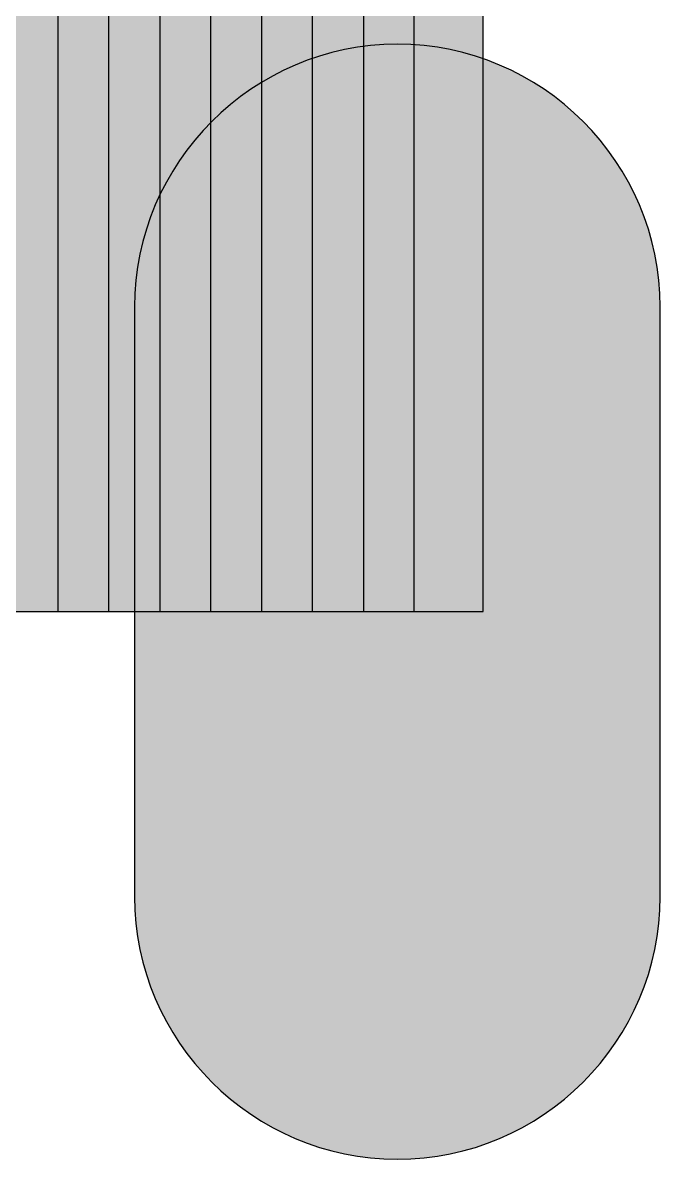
# Model space of a CAD drawing. Header units: millimetres. Extents: x -190.1 to -180.54, y 58.35 to 66.31.
# Drawn here: x -181.661 to -180.545, y 58.582 to 60.573 of the extents above; entities that cross this region are included whole.
import ezdxf

# ---------------------------------------------------------------- set-up
doc = ezdxf.new("R2010")
doc.units = ezdxf.units.MM
doc.header["$MEASUREMENT"] = 0
doc.layers.add('layer 1', color=7, linetype='Continuous')

msp = doc.modelspace()

# ---------------------------------------------------------------- hatches: boundary and pattern name
at = {"layer": 'layer 1', "true_color": 0xe8e8e8}
h = msp.add_hatch(color=254, dxfattribs=at)
edge = h.paths.add_edge_path()
edge.add_spline(control_points=[(-181.5104, 66.3108), (-181.5104, 66.3108), (-181.5101, 59.5419), (-181.5101, 59.5419), (-181.5101, 59.5419), (-181.7775, 59.5419), (-181.7775, 59.5419), (-181.7775, 59.5419), (-181.7778, 66.3108), (-181.7778, 66.3108), (-181.7778, 66.3108), (-181.5104, 66.3108), (-181.5104, 66.3108)], knot_values=[0, 0, 0, 0, 0.25, 0.25, 0.25, 0.5, 0.5, 0.5, 0.75, 0.75, 0.75, 1, 1, 1, 1], degree=3, periodic=1)
at = {"layer": 'layer 1', "true_color": 0xf7f8f8}
h = msp.add_hatch(color=7, dxfattribs=at)
edge = h.paths.add_edge_path()
edge.add_spline(control_points=[(-181.3321, 66.3108), (-181.3321, 66.3108), (-181.3318, 59.5419), (-181.3318, 59.5419), (-181.3318, 59.5419), (-181.5992, 59.5419), (-181.5992, 59.5419), (-181.5992, 59.5419), (-181.5995, 66.3108), (-181.5995, 66.3108), (-181.5995, 66.3108), (-181.3321, 66.3108), (-181.3321, 66.3108)], knot_values=[0, 0, 0, 0, 0.25, 0.25, 0.25, 0.5, 0.5, 0.5, 0.75, 0.75, 0.75, 1, 1, 1, 1], degree=3, periodic=1)
at = {"layer": 'layer 1', "true_color": 0xededed}
h = msp.add_hatch(color=7, dxfattribs=at)
edge = h.paths.add_edge_path()
edge.add_spline(control_points=[(-181.1538, 66.3108), (-181.1538, 66.3108), (-181.1535, 59.5419), (-181.1535, 59.5419), (-181.1535, 59.5419), (-181.4209, 59.5419), (-181.4209, 59.5419), (-181.4209, 59.5419), (-181.4212, 66.3108), (-181.4212, 66.3108), (-181.4212, 66.3108), (-181.1538, 66.3108), (-181.1538, 66.3108)], knot_values=[0, 0, 0, 0, 0.25, 0.25, 0.25, 0.5, 0.5, 0.5, 0.75, 0.75, 0.75, 1, 1, 1, 1], degree=3, periodic=1)
at = {"layer": 'layer 1', "true_color": 0xbfbfc0}
h = msp.add_hatch(color=9, dxfattribs=at)
edge = h.paths.add_edge_path()
edge.add_spline(control_points=[(-180.9756, 66.3108), (-180.9756, 66.3108), (-180.9753, 59.5419), (-180.9753, 59.5419), (-180.9753, 59.5419), (-181.2427, 59.5419), (-181.2427, 59.5419), (-181.2427, 59.5419), (-181.243, 66.3108), (-181.243, 66.3108), (-181.243, 66.3108), (-180.9756, 66.3108), (-180.9756, 66.3108)], knot_values=[0, 0, 0, 0, 0.25, 0.25, 0.25, 0.5, 0.5, 0.5, 0.75, 0.75, 0.75, 1, 1, 1, 1], degree=3, periodic=1)
at = {"layer": 'layer 1', "true_color": 0x8b8b8c}
h = msp.add_hatch(color=252, dxfattribs=at)
edge = h.paths.add_edge_path()
edge.add_spline(control_points=[(-180.8549, 59.5419), (-180.8549, 59.5419), (-181.0644, 59.5419), (-181.0644, 59.5419), (-181.0644, 59.5419), (-181.0647, 66.3108), (-181.0647, 66.3108), (-181.0647, 66.3108), (-180.8549, 66.3108), (-180.8549, 66.3108), (-180.8549, 66.3108), (-180.8549, 59.5419), (-180.8549, 59.5419)], knot_values=[0, 0, 0, 0, 0.25, 0.25, 0.25, 0.5, 0.5, 0.5, 0.75, 0.75, 0.75, 1, 1, 1, 1], degree=3, periodic=1)
at = {"layer": 'layer 1', "true_color": 0x5f5d5d}
h = msp.add_hatch(color=251, dxfattribs=at)
edge = h.paths.add_edge_path()
edge.add_spline(control_points=[(-181.0049, 60.5357), (-181.0049, 60.5357), (-181.0048, 60.5357), (-181.0048, 60.5357), (-180.7516, 60.5357), (-180.5446, 60.3287), (-180.5446, 60.0755), (-180.5446, 60.0755), (-180.5446, 59.0426), (-180.5446, 59.0426), (-180.5446, 58.7894), (-180.7516, 58.5824), (-181.0048, 58.5824), (-181.0048, 58.5824), (-181.0049, 58.5824), (-181.0049, 58.5824), (-181.2581, 58.5824), (-181.4651, 58.7894), (-181.4651, 59.0426), (-181.4651, 59.0426), (-181.4651, 60.0755), (-181.4651, 60.0755), (-181.4651, 60.3287), (-181.2581, 60.5357), (-181.0049, 60.5357)], knot_values=[0, 0, 0, 0, 0.125, 0.125, 0.125, 0.25, 0.25, 0.25, 0.375, 0.375, 0.375, 0.5, 0.5, 0.5, 0.625, 0.625, 0.625, 0.75, 0.75, 0.75, 0.875, 0.875, 0.875, 1, 1, 1, 1], degree=3, periodic=1)

# ---------------------------------------------------------------- linework, layer by layer
at = {"layer": 'layer 1', "color": 254}
msp.add_open_spline([(-181.5104, 66.3108), (-181.5104, 66.3108), (-181.5101, 59.5419), (-181.5101, 59.5419), (-181.5101, 59.5419), (-181.7775, 59.5419), (-181.7775, 59.5419), (-181.7775, 59.5419), (-181.7778, 66.3108), (-181.7778, 66.3108), (-181.7778, 66.3108), (-181.5104, 66.3108), (-181.5104, 66.3108)], degree=3, knots=[0, 0, 0, 0, 0.25, 0.25, 0.25, 0.5, 0.5, 0.5, 0.75, 0.75, 0.75, 1, 1, 1, 1], dxfattribs=at)
at = {"layer": 'layer 1', "color": 7}
for points in [[(-181.3321, 66.3108), (-181.3321, 66.3108), (-181.3318, 59.5419), (-181.3318, 59.5419), (-181.3318, 59.5419), (-181.5992, 59.5419), (-181.5992, 59.5419), (-181.5992, 59.5419), (-181.5995, 66.3108), (-181.5995, 66.3108), (-181.5995, 66.3108), (-181.3321, 66.3108), (-181.3321, 66.3108)], [(-181.1538, 66.3108), (-181.1538, 66.3108), (-181.1535, 59.5419), (-181.1535, 59.5419), (-181.1535, 59.5419), (-181.4209, 59.5419), (-181.4209, 59.5419), (-181.4209, 59.5419), (-181.4212, 66.3108), (-181.4212, 66.3108), (-181.4212, 66.3108), (-181.1538, 66.3108), (-181.1538, 66.3108)]]:
    msp.add_open_spline(points, degree=3, knots=[0, 0, 0, 0, 0.25, 0.25, 0.25, 0.5, 0.5, 0.5, 0.75, 0.75, 0.75, 1, 1, 1, 1], dxfattribs=at)
at = {"layer": 'layer 1', "color": 9}
msp.add_open_spline([(-180.9756, 66.3108), (-180.9756, 66.3108), (-180.9753, 59.5419), (-180.9753, 59.5419), (-180.9753, 59.5419), (-181.2427, 59.5419), (-181.2427, 59.5419), (-181.2427, 59.5419), (-181.243, 66.3108), (-181.243, 66.3108), (-181.243, 66.3108), (-180.9756, 66.3108), (-180.9756, 66.3108)], degree=3, knots=[0, 0, 0, 0, 0.25, 0.25, 0.25, 0.5, 0.5, 0.5, 0.75, 0.75, 0.75, 1, 1, 1, 1], dxfattribs=at)
at = {"layer": 'layer 1', "color": 252}
msp.add_open_spline([(-180.8549, 59.5419), (-180.8549, 59.5419), (-181.0644, 59.5419), (-181.0644, 59.5419), (-181.0644, 59.5419), (-181.0647, 66.3108), (-181.0647, 66.3108), (-181.0647, 66.3108), (-180.8549, 66.3108), (-180.8549, 66.3108), (-180.8549, 66.3108), (-180.8549, 59.5419), (-180.8549, 59.5419)], degree=3, knots=[0, 0, 0, 0, 0.25, 0.25, 0.25, 0.5, 0.5, 0.5, 0.75, 0.75, 0.75, 1, 1, 1, 1], dxfattribs=at)
at = {"layer": 'layer 1', "color": 251}
msp.add_open_spline([(-181.0049, 60.5357), (-181.0049, 60.5357), (-181.0048, 60.5357), (-181.0048, 60.5357), (-180.7516, 60.5357), (-180.5446, 60.3287), (-180.5446, 60.0755), (-180.5446, 60.0755), (-180.5446, 59.0426), (-180.5446, 59.0426), (-180.5446, 58.7894), (-180.7516, 58.5824), (-181.0048, 58.5824), (-181.0048, 58.5824), (-181.0049, 58.5824), (-181.0049, 58.5824), (-181.2581, 58.5824), (-181.4651, 58.7894), (-181.4651, 59.0426), (-181.4651, 59.0426), (-181.4651, 60.0755), (-181.4651, 60.0755), (-181.4651, 60.3287), (-181.2581, 60.5357), (-181.0049, 60.5357)], degree=3, knots=[0, 0, 0, 0, 0.125, 0.125, 0.125, 0.25, 0.25, 0.25, 0.375, 0.375, 0.375, 0.5, 0.5, 0.5, 0.625, 0.625, 0.625, 0.75, 0.75, 0.75, 0.875, 0.875, 0.875, 1, 1, 1, 1], dxfattribs=at)

doc.saveas('drawing.dxf')
